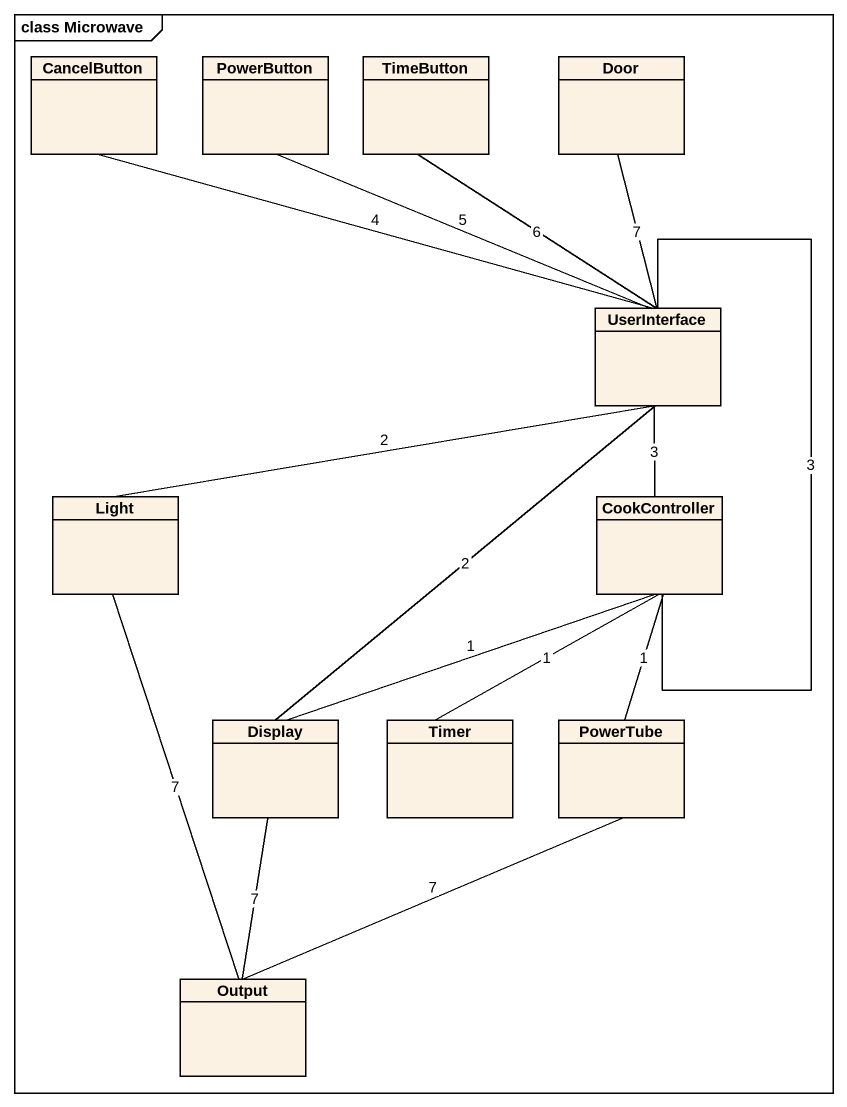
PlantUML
@startuml
mainframe class Microwave
hide circle
hide empty members
class CancelButton
class PowerButton
class TimeButton
class Door
class UserInterface
class Light
class CookController
class Display
class Timer
class PowerTube
class Output
UserInterface -left- CancelButton : 4
UserInterface -up- PowerButton : 5
UserInterface -up- TimeButton : 6
UserInterface -up- Door : 7
UserInterface -left- Light : 2
UserInterface -- Display : 2
Light -- Output : 7
CookController -up- UserInterface : 3
CookController -up- UserInterface : 3
Display -right- CookController : 1
Display -- Output : 7
Timer -up- CookController : 1
PowerTube -up- CookController : 1
Output -up- PowerTube : 7
@enduml
